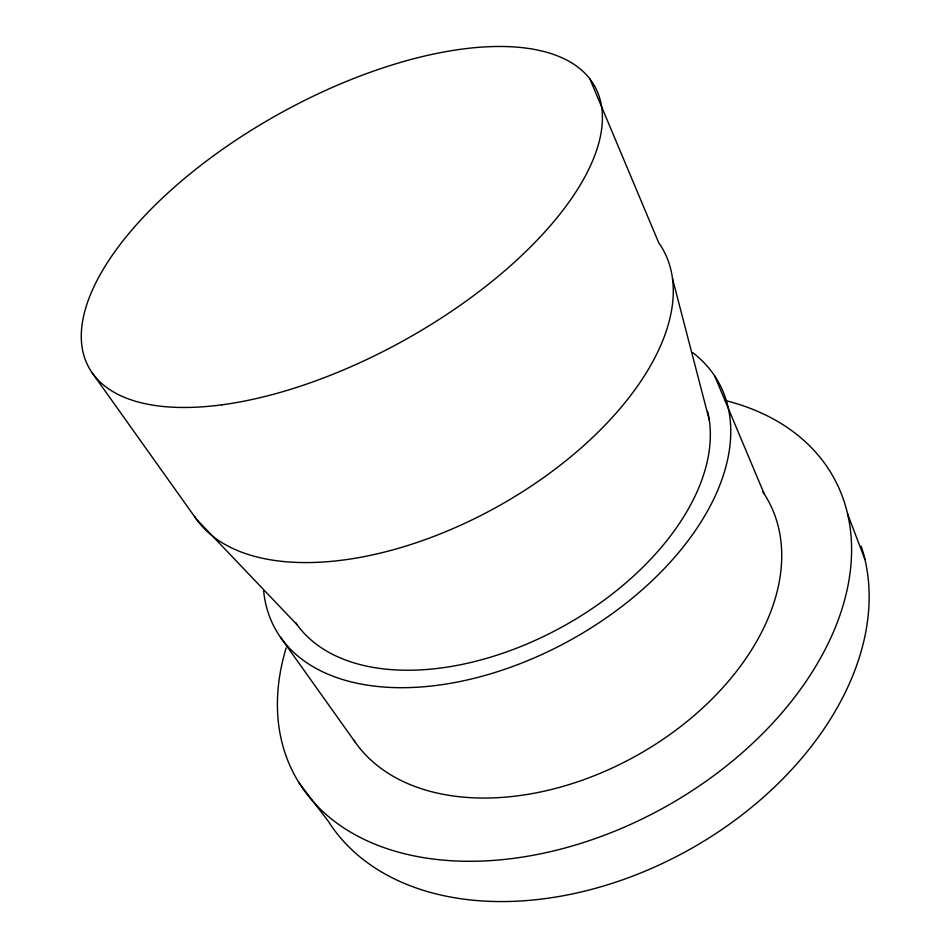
<?xml version="1.0" encoding="UTF-8"?>
<svg xmlns="http://www.w3.org/2000/svg" width="949" height="949" viewBox="0 0 949 949"><rect width="100%" height="100%" fill="white"/><g stroke="black" fill="none" stroke-linecap="round" stroke-linejoin="round"><path stroke-width="1.42" d="M297.381 625.083L196.099 518.771L92.1 372.72M299.326 783.233L328.354 821.348A301.082 208.578 -29.1 0 0 676.625 856.461A301.082 208.578 -29.1 0 0 861.217 546.268M280.441 637.194L355.258 742.26M589.922 78.969L658.713 242.742A269.658 143.916 -29.1 0 1 508.308 500.443A269.658 143.916 -29.1 0 1 194.474 516.351M714.609 375.792L764.277 494.026M847.659 514.192L864.895 559.258M672.521 278.733L709.33 420.229M724.894 400.407A307.879 206.182 -29.1 0 1 819.473 659.935A307.879 206.182 -29.1 0 1 462.709 861.206A307.879 206.182 -29.1 0 1 286.135 647.942M762.699 491.641A239.456 159.646 -29.1 0 1 647.823 749.069A239.456 159.646 -29.1 0 1 353.621 739.852M692.817 352.66A253.656 153.24 -29.1 0 1 570.705 639.958A253.656 153.24 -29.1 0 1 263.597 590.408M707.622 411.403A233.086 140.642 -29.1 0 1 552.306 632.141A233.086 140.642 -29.1 0 1 295.673 622.651M221.615 404.855A289.398 129.349 -29.1 0 0 602.164 111.46A289.398 129.349 -29.1 0 0 201.746 164.616A289.398 129.349 -29.1 0 0 221.615 404.855"/></g></svg>
